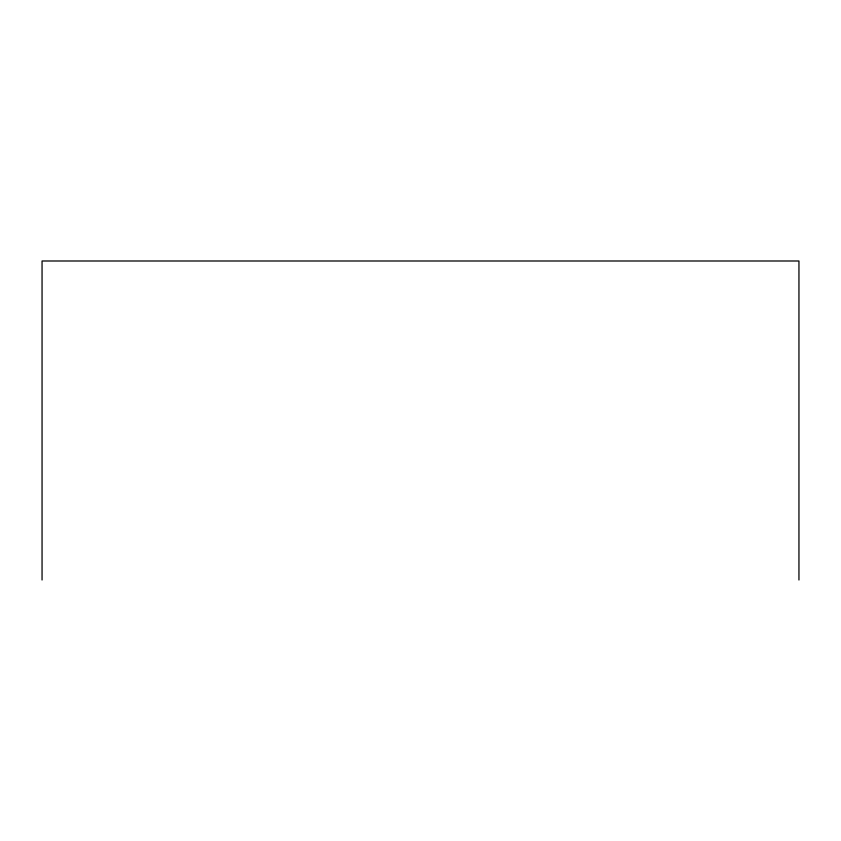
<?xml version="1.0" encoding="UTF-8"?>
<svg xmlns="http://www.w3.org/2000/svg" width="841" height="841" viewBox="0 0 841 841"><rect width="100%" height="100%" fill="white"/><g stroke="black" fill="none" stroke-linecap="round" stroke-linejoin="round"><path stroke-width="1.26" d="M798.95 580.006L798.95 260.994L42.05 260.994L42.05 580.006"/></g></svg>
